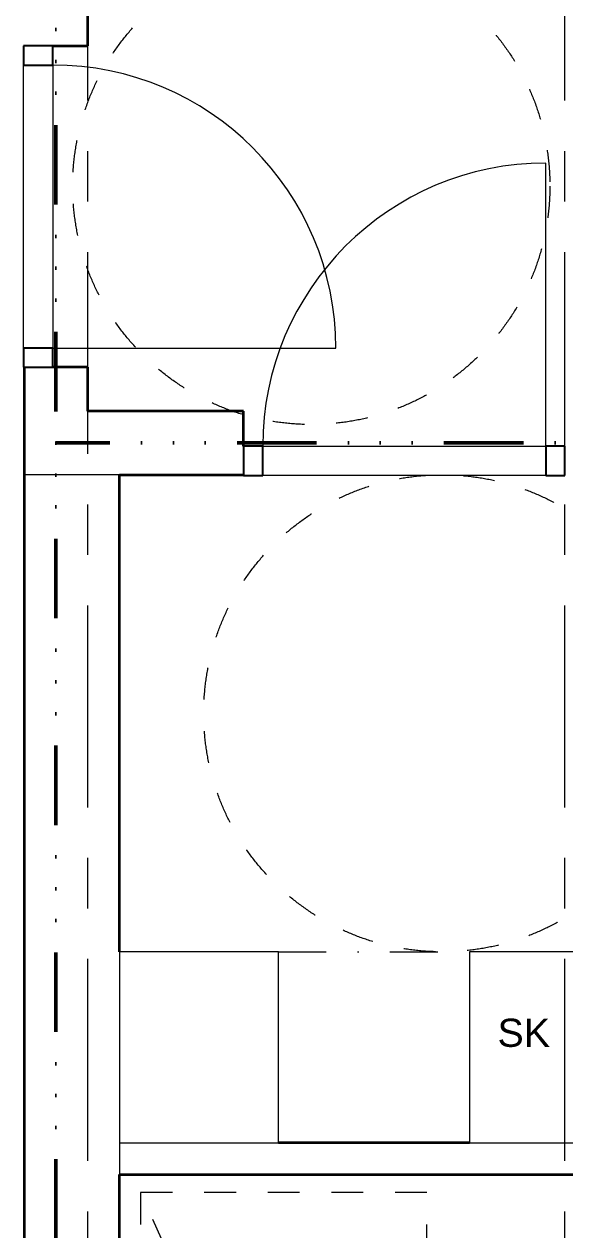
# Model space of a CAD drawing. Header units: millimetres. Extents: x -46592 to 140440, y -36427 to 76663.
# Drawn here: x 36514 to 38214, y 36346 to 40137 of the extents above; entities that cross this region are included whole.
import ezdxf

# ---------------------------------------------------------------- set-up
doc = ezdxf.new("R2010")
doc.units = ezdxf.units.MM
for name, pattern in [('Grid Line', [1111.25, 635, -158.75, 158.75, -158.75]), ('Katkoviiva 2mm', [200, 100, -100]), ('PALOALUE', [650, 250, -100, 0, -100, 0, -100, 0, -100]), ('Pistekatko 3_2_mm', [350, 150, -100, 0, -100])]:
    doc.linetypes.add(name, pattern=pattern)
for name, color, linetype, lineweight in [('AR-A_MERKINNÄT', 8, 'Continuous', 18), ('AR-A_MERKINNÄT-4', 8, 'PALOALUE', 50), ('AR-C_APUVIIVA-1', 1, 'Pistekatko 3_2_mm', 18), ('AR-C_APUVIIVA-3', 1, 'Katkoviiva 2mm', 18), ('AR-V_ARKKIT_TXT-1', 7, 'Continuous', 9), ('AR-X1_EROHUTVIIVA', 11, 'Continuous', 18), ('AR-Y_MODVIIVA-1', 8, 'Grid Line', 9), ('AR1241_US-1', 1, 'Continuous', 35), ('AR1243_ULKOOVI', 3, 'Continuous', 18), ('AR1243_ULKOOVI-1', 3, 'Continuous', 25), ('AR1311_VS', 2, 'Continuous', 18), ('AR1311_VS-1', 2, 'Continuous', 35)]:
    doc.layers.add(name, color=color, linetype=linetype, lineweight=lineweight)
doc.styles.add('Arial_5', font='arial.ttf', dxfattribs={"height": 88.517964})

# ---------------------------------------------------------------- blocks, each defined once
blk = doc.blocks.new('ARC_AO - dB sisäovi-puu asunnonovi - 10x21-1660619-04 2_ krs')
at = {"layer": 'AR1243_ULKOOVI'}
for p, q in [((445, -10), (445, 880)), ((-445, -10), (445, -10)), ((445, -102), (-445, -102))]:
    blk.add_line(p, q, dxfattribs=at)
blk.add_arc((445, -10), 890, 90, 180, dxfattribs=at)
at = {"layer": 'AR1243_ULKOOVI-1'}
for p, q in [((-445, -10), (-505, -10)), ((-505, -10), (-505, -102)), ((-445, -102), (-445, -10)), ((505, -10), (445, -10)), ((445, -10), (445, -102)), ((505, -102), (505, -10)), ((-505, -102), (-445, -102)), ((445, -102), (505, -102))]:
    blk.add_line(p, q, dxfattribs=at)
blk = doc.blocks.new('Paloaluemerkintä - EI60-1904256-04 2_ krs')
at = {"layer": 'AR-A_MERKINNÄT-4'}
blk.add_line((0, 0), (2119.9, 0), dxfattribs=at)
blk = doc.blocks.new('Paloaluemerkintä - EI60-1905773-04 2_ krs')
at = {"layer": 'AR-A_MERKINNÄT-4'}
blk.add_line((0, 0), (24000, 0), dxfattribs=at)

msp = doc.modelspace()

# ---------------------------------------------------------------- linework, layer by layer
at = {"layer": 'AR-C_APUVIIVA-1'}
msp.add_line((37314.1, 37220.2), (37914.1, 37220.2), dxfattribs=at)
at = {"layer": 'AR-C_APUVIIVA-3'}
for p, q in [((36880.3, 36463.3), (36880.3, 34463.3)), ((37780.3, 36463.3), (36880.3, 36463.3)), ((37780.3, 34463.3), (36880.3, 36463.3)), ((37780.3, 34463.3), (37780.3, 36463.3))]:
    msp.add_line(p, q, dxfattribs=at)
for centre in [(37416.8, 39628.1), (37828.7, 37970.2)]:
    msp.add_circle(centre, 750, dxfattribs=at)
at = {"layer": 'AR-X1_EROHUTVIIVA'}
for p, q in [((37314.1, 37220.2), (36814.1, 37220.2)), ((36814.1, 37220.2), (36814.1, 36620.2)), ((37314.1, 36620.2), (37314.1, 37220.2)), ((38414.1, 37220.2), (37914.1, 37220.2)), ((37914.1, 37220.2), (37914.1, 36620.2)), ((36814.1, 36620.2), (37314.1, 36620.2)), ((37914.1, 36620.2), (38414.1, 36620.2))]:
    msp.add_line(p, q, dxfattribs=at)
at = {"layer": 'AR-Y_MODVIIVA-1'}
for p, q in [((36714.1, 32118), (36714.1, 59825.4)), ((38214.1, 32118), (38214.1, 59825.4))]:
    msp.add_line(p, q, dxfattribs=at)
at = {"layer": 'AR1241_US-1'}
for p, q in [((36714.1, 40068.5), (36714.1, 40218.5)), ((36604.1, 40068.5), (36714.1, 40068.5)), ((36514.1, 39058.5), (36514.1, 33618.5)), ((36714.1, 39058.5), (36604.1, 39058.5)), ((36714.1, 38920.2), (36714.1, 39058.5)), ((37204.1, 38920.2), (36714.1, 38920.2)), ((37204.1, 38810.2), (37204.1, 38920.2)), ((36814.1, 37220.2), (36814.1, 38720.2)), ((36814.1, 38720.2), (37204.1, 38720.2)), ((36814.1, 34218.5), (36814.1, 36520.2))]:
    msp.add_line(p, q, dxfattribs=at)
at = {"layer": 'AR1311_VS'}
for p, q in [((36814.1, 38720.2), (36514.1, 38720.2)), ((36814.1, 36620.2), (36814.1, 36520.2))]:
    msp.add_line(p, q, dxfattribs=at)
at = {"layer": 'AR1311_VS-1'}
for p, q in [((37914.1, 36620.2), (37314.1, 36620.2)), ((36814.1, 36520.2), (38414.1, 36520.2))]:
    msp.add_line(p, q, dxfattribs=at)

# ---------------------------------------------------------------- block references
at = {"layer": 'AR-A_MERKINNÄT'}
for name, p, rotation in [('Paloaluemerkintä - EI60-1905773-04 2_ krs', (36614.1, 33716.8), 89.99999999999991), ('Paloaluemerkintä - EI60-1904256-04 2_ krs', (38734, 38820.2), 180)]:
    msp.add_blockref(name, p, dxfattribs=dict(at, rotation=rotation))
at = {"layer": 'AR1243_ULKOOVI', "rotation": 270.0000000000017}
msp.add_blockref('ARC_AO - dB sisäovi-puu asunnonovi - 10x21-1660619-04 2_ krs', (36614.1, 39563.5), dxfattribs=at)
at = {"layer": 'AR1243_ULKOOVI'}
msp.add_blockref('ARC_AO - dB sisäovi-puu asunnonovi - 10x21-1660619-04 2_ krs', (37709.1, 38820.2), dxfattribs=at)

# ---------------------------------------------------------------- texts
at = {"layer": 'AR-V_ARKKIT_TXT-1', "insert": (38002.3, 37010), "char_height": 88.52, "width": 196.552, "attachment_point": 1, "line_spacing_factor": 0.938532, "style": 'Arial_5'}
msp.add_mtext('SK', dxfattribs=at)

doc.saveas('drawing.dxf')
